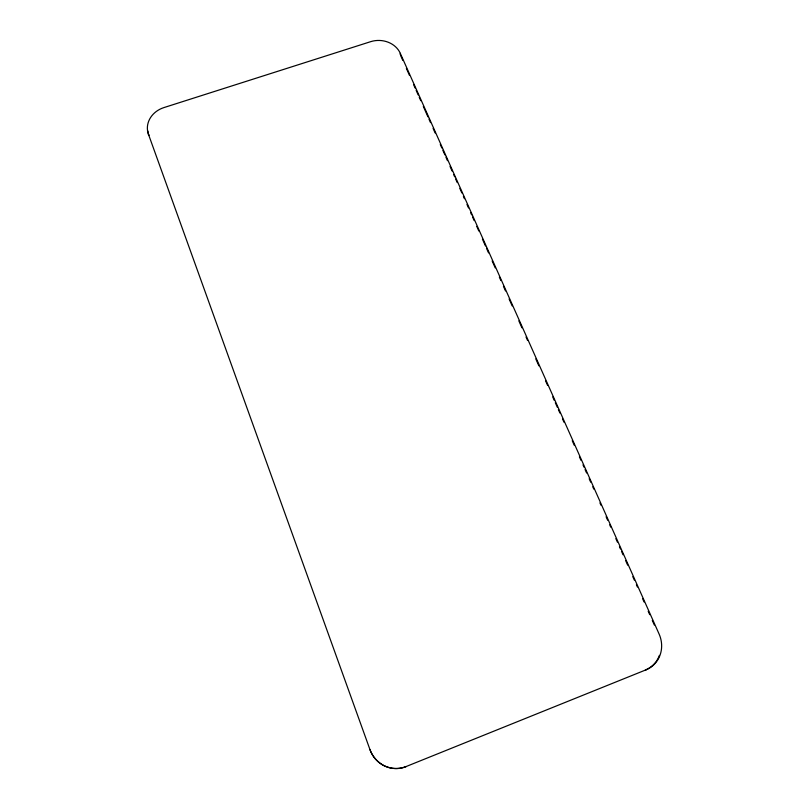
<?xml version="1.0" encoding="UTF-8"?>
<svg xmlns="http://www.w3.org/2000/svg" width="809" height="809" viewBox="0 0 809 809"><rect width="100%" height="100%" fill="white"/><g stroke="black" fill="none" stroke-linecap="round" stroke-linejoin="round"><path stroke-width="1.21" d="M400.222 54.597L400.283 53.303A23.026 19.891 1.5 0 0 370.684 41.663L163.924 107.587A23.764 20.68 -10.3 0 0 148.431 134.223L148.846 135.396A23.714 20.65 -10.3 0 1 147.865 131.007M148.431 134.223L369.966 749.609A29.104 27.809 88.1 0 0 406.047 766.568L645.966 669.852A28.345 26.384 53.7 0 0 659.092 634.013L400.283 53.303M645.966 669.852L645.349 670.024A28.285 26.333 53.7 0 0 656.139 661.57M406.047 766.568L406.138 766.608A29.164 27.87 88.1 0 1 369.966 749.609M400.738 55.75L402.791 60.362M406.381 68.431L409.465 75.348M413.571 84.571L415.118 88.029M416.139 90.335L418.192 94.946M419.224 97.252L420.761 100.71M423.329 106.475L427.951 116.85M428.982 119.156L430.519 122.614M433.088 128.378L435.141 132.989M440.278 144.518L441.825 147.976M442.847 150.282L444.899 154.893M445.931 157.199L447.468 160.657M450.037 166.421L452.089 171.033M453.637 174.491L454.658 176.797M455.689 179.102L457.227 182.561M459.795 188.325L461.848 192.936M463.395 196.395L464.417 198.701M466.985 204.465L468.522 207.923M470.585 212.534L471.607 214.84M472.638 217.146L474.175 220.604M476.744 226.368L478.797 230.98M482.397 239.049L485.471 245.966M486.502 248.272L488.555 252.883M492.155 260.953L495.229 267.87M499.345 277.093L500.882 280.551M503.451 286.315L505.504 290.927M509.104 298.996L512.178 305.913M518.852 320.9L521.936 327.817M526.042 337.029L527.579 340.488M535.791 358.923L538.875 365.83M545.549 380.806L547.602 385.418M552.729 396.936L554.266 400.394M555.298 402.7L557.35 407.301M558.372 409.607L559.919 413.065M562.477 418.829L564.025 422.278M572.236 440.713L574.289 445.324M579.416 456.842L580.953 460.301M583.006 464.912L584.037 467.208M585.059 469.513L586.606 472.972M589.164 478.736L590.712 482.184M592.764 486.796L593.786 489.101M599.944 502.925L600.976 505.231M606.103 516.749L607.64 520.207M609.693 524.819L610.724 527.114M615.851 538.642L617.398 542.091M619.451 546.702L620.473 549.008M621.504 551.313L623.041 554.772M625.61 560.526L627.663 565.137M632.79 576.655L634.337 580.114M636.39 584.725L637.411 587.021M642.548 598.549L644.085 601.997M648.191 611.22L649.728 614.668M652.297 620.432L654.35 625.044M659.396 655.381A28.285 26.333 53.7 0 1 656.787 660.609"/></g></svg>
